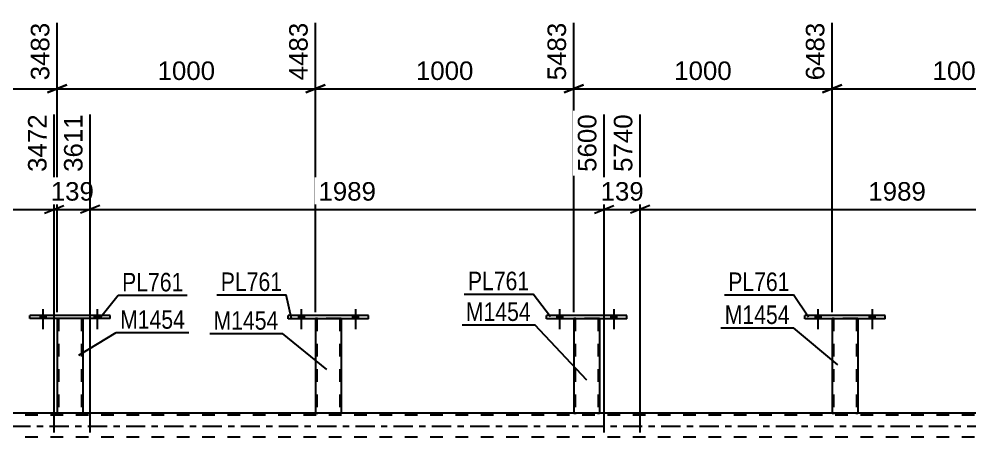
# Model space of a CAD drawing. Header units: millimetres. Extents: x 0 to 841, y 0 to 594.
# Drawn here: x 212.7 to 359.8, y 433.3 to 498 of the extents above; entities that cross this region are included whole.
import ezdxf

# ---------------------------------------------------------------- set-up
doc = ezdxf.new("R2010")
doc.units = ezdxf.units.MM
doc.linetypes.add('DXK_LINE_DOT2', pattern=[3.9198, 1.9599, -1.9599])
doc.linetypes.add('DXK_LINE_DOT3', pattern=[5.9187, 2.979, -0.9799, 0.9799, -0.9799])
doc.styles.add('Arial', font='ARIAL.TTF', dxfattribs={"height": 0.2})
doc.styles.add('Arial Narrow', font='ARIALN.TTF', dxfattribs={"height": 0.2})

# ---------------------------------------------------------------- blocks, each defined once
blk = doc.blocks.new('Part-318886728-3874 - 3866')
at = {"color": 7, "linetype": 'DXK_LINE_DOT2'}
for p, q in [((764.37, 436.97), (98.59, 436.97)), ((222.59, 436.97), (218.59, 436.97)), ((262.59, 436.97), (258.59, 436.97)), ((302.59, 436.97), (298.59, 436.97)), ((342.59, 436.97), (338.59, 436.97)), ((764.37, 436.65), (79.27, 436.65)), ((764.37, 433.29), (79.27, 433.29))]:
    blk.add_line(p, q, dxfattribs=at)
at = {"color": 2, "linetype": 'Continuous'}
for p, q in [((218.59, 436.97), (182.59, 436.97)), ((258.59, 436.97), (222.59, 436.97)), ((298.59, 436.97), (262.59, 436.97)), ((338.59, 436.97), (302.59, 436.97)), ((378.59, 436.97), (342.59, 436.97))]:
    blk.add_line(p, q, dxfattribs=at)
at = {"color": 7, "linetype": 'DXK_LINE_DOT3'}
blk.add_line((69.47, 434.97), (764.37, 434.97), dxfattribs=at)
blk = doc.blocks.new('Bolt-318886728-3939 - 3866')
at = {"linetype": 'Continuous'}
for points in [[(215.95, 451.62), (216.83, 451.62), (216.83, 452.1), (215.95, 452.1)], [(224.35, 451.62), (225.23, 451.62), (225.23, 452.1), (224.35, 452.1)]]:
    blk.add_hatch(color=1, dxfattribs=at).paths.add_polyline_path(points)
at = {"color": 1, "linetype": 'Continuous'}
for p, q in [((216.39, 453.1), (216.39, 449.98)), ((224.79, 453.1), (224.79, 449.98)), ((215.95, 452.1), (215.95, 451.62)), ((216.83, 452.1), (216.83, 451.62)), ((224.35, 452.1), (224.35, 451.62)), ((225.23, 452.1), (225.23, 451.62))]:
    blk.add_line(p, q, dxfattribs=at)
blk = doc.blocks.new('Part-318886728-4282 - 3866')
at = {"color": 7, "linetype": 'DXK_LINE_DOT2'}
for p, q in [((338.59, 451.62), (338.59, 451.62)), ((338.59, 451.62), (338.59, 451.61)), ((338.59, 451.61), (338.59, 451.62)), ((338.63, 451.62), (338.59, 451.62)), ((338.59, 451.62), (338.63, 451.62)), ((338.73, 451.62), (338.63, 451.62)), ((338.63, 451.62), (338.73, 451.62)), ((338.89, 451.62), (338.73, 451.62)), ((338.73, 451.62), (338.89, 451.62)), ((338.83, 451.62), (338.83, 451.62)), ((338.83, 451.62), (338.83, 436.97)), ((338.85, 451.62), (338.83, 451.62)), ((338.83, 451.62), (338.85, 451.62)), ((338.9, 451.62), (338.85, 451.62)), ((338.85, 451.62), (338.9, 451.62)), ((342.29, 451.62), (338.89, 451.62)), ((342.29, 451.62), (338.89, 451.62)), ((342.2, 451.62), (338.9, 451.62)), ((338.9, 451.62), (338.98, 451.62)), ((342.28, 451.62), (338.98, 451.62)), ((342.28, 451.62), (342.2, 451.62)), ((342.33, 451.62), (342.28, 451.62)), ((342.28, 451.62), (342.33, 451.62)), ((342.29, 451.62), (342.45, 451.62)), ((342.45, 451.62), (342.29, 451.62)), ((342.35, 451.62), (342.33, 451.62)), ((342.33, 451.62), (342.35, 451.62)), ((342.35, 451.62), (342.35, 451.62)), ((342.35, 451.62), (342.35, 436.97)), ((342.45, 451.62), (342.55, 451.62)), ((342.55, 451.62), (342.45, 451.62)), ((342.55, 451.62), (342.59, 451.62)), ((342.59, 451.62), (342.55, 451.62)), ((342.59, 451.62), (342.59, 451.62)), ((342.59, 451.62), (342.59, 451.61)), ((342.59, 451.61), (342.59, 451.62)), ((338.59, 436.97), (338.63, 436.97)), ((338.63, 436.97), (338.73, 436.97)), ((338.73, 436.97), (338.89, 436.97)), ((338.85, 436.97), (338.83, 436.97)), ((338.83, 436.97), (338.85, 436.97)), ((338.9, 436.97), (338.85, 436.97)), ((338.85, 436.97), (338.89, 436.97)), ((342.29, 436.97), (338.89, 436.97)), ((338.89, 436.97), (338.9, 436.97)), ((342.2, 436.97), (338.9, 436.97)), ((338.9, 436.97), (338.98, 436.97)), ((342.28, 436.97), (338.98, 436.97)), ((342.28, 436.97), (342.2, 436.97)), ((342.33, 436.97), (342.28, 436.97)), ((342.28, 436.97), (342.33, 436.97)), ((342.29, 436.97), (342.45, 436.97)), ((342.35, 436.97), (342.33, 436.97)), ((342.33, 436.97), (342.35, 436.97)), ((342.45, 436.97), (342.55, 436.97)), ((342.55, 436.97), (342.59, 436.97))]:
    blk.add_line(p, q, dxfattribs=at)
at = {"color": 2, "linetype": 'Continuous'}
for p, q in [((338.59, 451.61), (338.59, 436.97)), ((342.59, 451.61), (342.59, 436.97)), ((338.63, 436.97), (338.59, 436.97)), ((338.73, 436.97), (338.63, 436.97)), ((338.89, 436.97), (338.73, 436.97)), ((342.29, 436.97), (338.89, 436.97)), ((342.45, 436.97), (342.29, 436.97)), ((342.55, 436.97), (342.45, 436.97)), ((342.59, 436.97), (342.55, 436.97))]:
    blk.add_line(p, q, dxfattribs=at)
blk = doc.blocks.new('Bolt-318886728-3890 - 3866')
at = {"linetype": 'Continuous'}
for points in [[(215.95, 451.62), (216.83, 451.62), (216.83, 452.1), (215.95, 452.1)], [(224.35, 451.62), (225.23, 451.62), (225.23, 452.1), (224.35, 452.1)]]:
    blk.add_hatch(color=1, dxfattribs=at).paths.add_polyline_path(points)
at = {"color": 1, "linetype": 'Continuous'}
for p, q in [((216.39, 453.1), (216.39, 449.98)), ((224.79, 453.1), (224.79, 449.98)), ((215.95, 452.1), (215.95, 451.62)), ((216.83, 452.1), (216.83, 451.62)), ((224.35, 452.1), (224.35, 451.62)), ((225.23, 452.1), (225.23, 451.62))]:
    blk.add_line(p, q, dxfattribs=at)
blk = doc.blocks.new('Bolt-318886728-3891 - 3866')
at = {"linetype": 'Continuous'}
for points in [[(255.95, 451.61), (256.83, 451.61), (256.83, 452.09), (255.95, 452.09)], [(264.35, 451.61), (265.23, 451.61), (265.23, 452.09), (264.35, 452.09)]]:
    blk.add_hatch(color=1, dxfattribs=at).paths.add_polyline_path(points)
at = {"color": 1, "linetype": 'Continuous'}
for p, q in [((256.39, 453.09), (256.39, 449.97)), ((264.79, 453.09), (264.79, 449.97)), ((255.95, 452.09), (255.95, 451.61)), ((256.83, 452.09), (256.83, 451.61)), ((264.35, 452.09), (264.35, 451.61)), ((265.23, 452.09), (265.23, 451.61))]:
    blk.add_line(p, q, dxfattribs=at)
blk = doc.blocks.new('Part-318886728-3912 - 3866')
at = {"color": 7, "linetype": 'DXK_LINE_DOT2'}
for p, q in [((298.59, 451.62), (298.59, 451.62)), ((298.59, 451.62), (298.59, 451.61)), ((298.59, 451.61), (298.59, 451.62)), ((298.63, 451.62), (298.59, 451.62)), ((298.59, 451.62), (298.63, 451.62)), ((298.73, 451.62), (298.63, 451.62)), ((298.63, 451.62), (298.73, 451.62)), ((298.89, 451.62), (298.73, 451.62)), ((298.73, 451.62), (298.89, 451.62)), ((298.83, 451.62), (298.83, 451.62)), ((298.83, 451.62), (298.83, 436.97)), ((298.85, 451.62), (298.83, 451.62)), ((298.83, 451.62), (298.85, 451.62)), ((298.9, 451.62), (298.85, 451.62)), ((298.85, 451.62), (298.9, 451.62)), ((302.3, 451.62), (298.89, 451.62)), ((302.3, 451.62), (298.89, 451.62)), ((302.21, 451.62), (298.9, 451.62)), ((298.9, 451.62), (298.98, 451.62)), ((302.28, 451.62), (298.98, 451.62)), ((302.28, 451.62), (302.21, 451.62)), ((302.34, 451.62), (302.28, 451.62)), ((302.28, 451.62), (302.34, 451.62)), ((302.3, 451.62), (302.45, 451.62)), ((302.45, 451.62), (302.3, 451.62)), ((302.35, 451.62), (302.34, 451.62)), ((302.34, 451.62), (302.35, 451.62)), ((302.35, 451.62), (302.35, 451.62)), ((302.35, 451.62), (302.35, 436.97)), ((302.45, 451.62), (302.56, 451.62)), ((302.56, 451.62), (302.45, 451.62)), ((302.56, 451.62), (302.59, 451.62)), ((302.59, 451.62), (302.56, 451.62)), ((302.59, 451.62), (302.59, 451.62)), ((302.59, 451.62), (302.59, 451.61)), ((302.59, 451.61), (302.59, 451.62)), ((298.59, 436.97), (298.63, 436.97)), ((298.63, 436.97), (298.73, 436.97)), ((298.73, 436.97), (298.89, 436.97)), ((298.85, 436.97), (298.83, 436.97)), ((298.83, 436.97), (298.85, 436.97)), ((298.9, 436.97), (298.85, 436.97)), ((298.85, 436.97), (298.89, 436.97)), ((302.3, 436.97), (298.89, 436.97)), ((298.89, 436.97), (298.9, 436.97)), ((302.21, 436.97), (298.9, 436.97)), ((298.9, 436.97), (298.98, 436.97)), ((302.28, 436.97), (298.98, 436.97)), ((302.28, 436.97), (302.21, 436.97)), ((302.34, 436.97), (302.28, 436.97)), ((302.28, 436.97), (302.34, 436.97)), ((302.3, 436.97), (302.45, 436.97)), ((302.35, 436.97), (302.34, 436.97)), ((302.34, 436.97), (302.35, 436.97)), ((302.45, 436.97), (302.56, 436.97)), ((302.56, 436.97), (302.59, 436.97))]:
    blk.add_line(p, q, dxfattribs=at)
at = {"color": 2, "linetype": 'Continuous'}
for p, q in [((298.59, 451.61), (298.59, 436.97)), ((302.59, 451.61), (302.59, 436.97)), ((298.63, 436.97), (298.59, 436.97)), ((298.73, 436.97), (298.63, 436.97)), ((298.89, 436.97), (298.73, 436.97)), ((302.3, 436.97), (298.89, 436.97)), ((302.45, 436.97), (302.3, 436.97)), ((302.56, 436.97), (302.45, 436.97)), ((302.59, 436.97), (302.56, 436.97))]:
    blk.add_line(p, q, dxfattribs=at)
blk = doc.blocks.new('Part-318886728-4149 - 3866')
at = {"color": 2, "linetype": 'Continuous'}
for p, q in [((334.39, 451.61), (334.39, 452.09)), ((346.79, 452.09), (334.39, 452.09)), ((346.79, 451.61), (334.39, 451.61)), ((346.79, 451.61), (346.79, 452.09))]:
    blk.add_line(p, q, dxfattribs=at)
blk = doc.blocks.new('Bolt-318886728-4328 - 3866')
at = {"linetype": 'Continuous'}
for points in [[(295.95, 451.61), (296.83, 451.61), (296.83, 452.09), (295.95, 452.09)], [(304.35, 451.61), (305.23, 451.61), (305.23, 452.09), (304.35, 452.09)]]:
    blk.add_hatch(color=1, dxfattribs=at).paths.add_polyline_path(points)
at = {"color": 1, "linetype": 'Continuous'}
for p, q in [((296.39, 453.09), (296.39, 449.97)), ((304.79, 453.09), (304.79, 449.97)), ((295.95, 452.09), (295.95, 451.61)), ((296.83, 452.09), (296.83, 451.61)), ((304.35, 452.09), (304.35, 451.61)), ((305.23, 452.09), (305.23, 451.61))]:
    blk.add_line(p, q, dxfattribs=at)
blk = doc.blocks.new('Part-318886728-4119 - 3866')
at = {"color": 2, "linetype": 'Continuous'}
for p, q in [((214.39, 451.62), (214.39, 452.1)), ((226.79, 452.1), (214.39, 452.1)), ((226.79, 451.62), (214.39, 451.62)), ((226.79, 451.62), (226.79, 452.1))]:
    blk.add_line(p, q, dxfattribs=at)
blk = doc.blocks.new('Bolt-318886728-4244 - 3866')
at = {"linetype": 'Continuous'}
for points in [[(335.95, 451.61), (336.83, 451.61), (336.83, 452.09), (335.95, 452.09)], [(344.35, 451.61), (345.23, 451.61), (345.23, 452.09), (344.35, 452.09)]]:
    blk.add_hatch(color=1, dxfattribs=at).paths.add_polyline_path(points)
at = {"color": 1, "linetype": 'Continuous'}
for p, q in [((336.39, 453.09), (336.39, 449.97)), ((344.79, 453.09), (344.79, 449.97)), ((335.95, 452.09), (335.95, 451.61)), ((336.83, 452.09), (336.83, 451.61)), ((344.35, 452.09), (344.35, 451.61)), ((345.23, 452.09), (345.23, 451.61))]:
    blk.add_line(p, q, dxfattribs=at)
blk = doc.blocks.new('Bolt-318886728-4245 - 3866')
at = {"linetype": 'Continuous'}
for points in [[(335.95, 451.61), (336.83, 451.61), (336.83, 452.09), (335.95, 452.09)], [(344.35, 451.61), (345.23, 451.61), (345.23, 452.09), (344.35, 452.09)]]:
    blk.add_hatch(color=1, dxfattribs=at).paths.add_polyline_path(points)
at = {"color": 1, "linetype": 'Continuous'}
for p, q in [((336.39, 453.09), (336.39, 449.97)), ((344.79, 453.09), (344.79, 449.97)), ((335.95, 452.09), (335.95, 451.61)), ((336.83, 452.09), (336.83, 451.61)), ((344.35, 452.09), (344.35, 451.61)), ((345.23, 452.09), (345.23, 451.61))]:
    blk.add_line(p, q, dxfattribs=at)
blk = doc.blocks.new('Part-318886728-4308 - 3866')
at = {"color": 2, "linetype": 'Continuous'}
for p, q in [((218.59, 451.62), (218.59, 436.97)), ((222.59, 451.62), (222.59, 436.97)), ((218.63, 436.97), (218.59, 436.97)), ((218.73, 436.97), (218.63, 436.97)), ((218.89, 436.97), (218.73, 436.97)), ((222.3, 436.97), (218.89, 436.97)), ((222.45, 436.97), (222.3, 436.97)), ((222.56, 436.97), (222.45, 436.97)), ((222.59, 436.97), (222.56, 436.97))]:
    blk.add_line(p, q, dxfattribs=at)
at = {"color": 7, "linetype": 'DXK_LINE_DOT2'}
for p, q in [((218.59, 451.62), (218.59, 451.62)), ((218.59, 451.62), (218.59, 451.62)), ((218.59, 451.62), (218.59, 451.62)), ((218.63, 451.62), (218.59, 451.62)), ((218.59, 451.62), (218.63, 451.62)), ((218.73, 451.62), (218.63, 451.62)), ((218.63, 451.62), (218.73, 451.62)), ((218.89, 451.62), (218.73, 451.62)), ((218.73, 451.62), (218.89, 451.62)), ((218.83, 451.62), (218.83, 451.62)), ((218.83, 451.62), (218.83, 436.97)), ((218.85, 451.62), (218.83, 451.62)), ((218.83, 451.62), (218.85, 451.62)), ((218.9, 451.62), (218.85, 451.62)), ((218.85, 451.62), (218.9, 451.62)), ((222.3, 451.62), (218.89, 451.62)), ((222.3, 451.62), (218.89, 451.62)), ((222.21, 451.62), (218.9, 451.62)), ((218.9, 451.62), (218.98, 451.62)), ((222.28, 451.62), (218.98, 451.62)), ((222.28, 451.62), (222.21, 451.62)), ((222.34, 451.62), (222.28, 451.62)), ((222.28, 451.62), (222.34, 451.62)), ((222.3, 451.62), (222.45, 451.62)), ((222.45, 451.62), (222.3, 451.62)), ((222.35, 451.62), (222.34, 451.62)), ((222.34, 451.62), (222.35, 451.62)), ((222.35, 451.62), (222.35, 451.62)), ((222.35, 451.62), (222.35, 436.97)), ((222.45, 451.62), (222.56, 451.62)), ((222.56, 451.62), (222.45, 451.62)), ((222.56, 451.62), (222.59, 451.62)), ((222.59, 451.62), (222.56, 451.62)), ((222.59, 451.62), (222.59, 451.62)), ((222.59, 451.62), (222.59, 451.62)), ((222.59, 451.62), (222.59, 451.62)), ((218.59, 436.97), (218.63, 436.97)), ((218.63, 436.97), (218.73, 436.97)), ((218.73, 436.97), (218.89, 436.97)), ((218.85, 436.97), (218.83, 436.97)), ((218.83, 436.97), (218.85, 436.97)), ((218.9, 436.97), (218.85, 436.97)), ((218.85, 436.97), (218.89, 436.97)), ((222.3, 436.97), (218.89, 436.97)), ((218.89, 436.97), (218.9, 436.97)), ((222.21, 436.97), (218.9, 436.97)), ((218.9, 436.97), (218.98, 436.97)), ((222.28, 436.97), (218.98, 436.97)), ((222.28, 436.97), (222.21, 436.97)), ((222.34, 436.97), (222.28, 436.97)), ((222.28, 436.97), (222.34, 436.97)), ((222.3, 436.97), (222.45, 436.97)), ((222.35, 436.97), (222.34, 436.97)), ((222.34, 436.97), (222.35, 436.97)), ((222.45, 436.97), (222.56, 436.97)), ((222.56, 436.97), (222.59, 436.97))]:
    blk.add_line(p, q, dxfattribs=at)
blk = doc.blocks.new('Part-318886728-4313 - 3866')
at = {"color": 2, "linetype": 'Continuous'}
for p, q in [((254.39, 451.61), (254.39, 452.09)), ((266.79, 452.09), (254.39, 452.09)), ((266.79, 451.61), (254.39, 451.61)), ((266.79, 451.61), (266.79, 452.09))]:
    blk.add_line(p, q, dxfattribs=at)
blk = doc.blocks.new('Part-318886728-4318 - 3866')
at = {"color": 7, "linetype": 'DXK_LINE_DOT2'}
for p, q in [((258.59, 451.62), (258.59, 451.62)), ((258.59, 451.62), (258.59, 451.61)), ((258.59, 451.61), (258.59, 451.62)), ((258.63, 451.62), (258.59, 451.62)), ((258.59, 451.62), (258.63, 451.62)), ((258.73, 451.62), (258.63, 451.62)), ((258.63, 451.62), (258.73, 451.62)), ((258.89, 451.62), (258.73, 451.62)), ((258.73, 451.62), (258.89, 451.62)), ((258.83, 451.62), (258.83, 451.62)), ((258.83, 451.62), (258.83, 436.97)), ((258.85, 451.62), (258.83, 451.62)), ((258.83, 451.62), (258.85, 451.62)), ((258.9, 451.62), (258.85, 451.62)), ((258.85, 451.62), (258.9, 451.62)), ((262.3, 451.62), (258.89, 451.62)), ((262.3, 451.62), (258.89, 451.62)), ((262.2, 451.62), (258.9, 451.62)), ((258.9, 451.62), (258.98, 451.62)), ((262.28, 451.62), (258.98, 451.62)), ((262.28, 451.62), (262.2, 451.62)), ((262.33, 451.62), (262.28, 451.62)), ((262.28, 451.62), (262.33, 451.62)), ((262.3, 451.62), (262.45, 451.62)), ((262.45, 451.62), (262.3, 451.62)), ((262.35, 451.62), (262.33, 451.62)), ((262.33, 451.62), (262.35, 451.62)), ((262.35, 451.62), (262.35, 451.62)), ((262.35, 451.62), (262.35, 436.97)), ((262.45, 451.62), (262.56, 451.62)), ((262.56, 451.62), (262.45, 451.62)), ((262.56, 451.62), (262.59, 451.62)), ((262.59, 451.62), (262.56, 451.62)), ((262.59, 451.62), (262.59, 451.62)), ((262.59, 451.62), (262.59, 451.61)), ((262.59, 451.61), (262.59, 451.62)), ((258.59, 436.97), (258.63, 436.97)), ((258.63, 436.97), (258.73, 436.97)), ((258.73, 436.97), (258.89, 436.97)), ((258.85, 436.97), (258.83, 436.97)), ((258.83, 436.97), (258.85, 436.97)), ((258.9, 436.97), (258.85, 436.97)), ((258.85, 436.97), (258.89, 436.97)), ((262.3, 436.97), (258.89, 436.97)), ((258.89, 436.97), (258.9, 436.97)), ((262.2, 436.97), (258.9, 436.97)), ((258.9, 436.97), (258.98, 436.97)), ((262.28, 436.97), (258.98, 436.97)), ((262.28, 436.97), (262.2, 436.97)), ((262.33, 436.97), (262.28, 436.97)), ((262.28, 436.97), (262.33, 436.97)), ((262.3, 436.97), (262.45, 436.97)), ((262.35, 436.97), (262.33, 436.97)), ((262.33, 436.97), (262.35, 436.97)), ((262.45, 436.97), (262.56, 436.97)), ((262.56, 436.97), (262.59, 436.97))]:
    blk.add_line(p, q, dxfattribs=at)
at = {"color": 2, "linetype": 'Continuous'}
for p, q in [((258.59, 451.61), (258.59, 436.97)), ((262.59, 451.61), (262.59, 436.97)), ((258.63, 436.97), (258.59, 436.97)), ((258.73, 436.97), (258.63, 436.97)), ((258.89, 436.97), (258.73, 436.97)), ((262.3, 436.97), (258.89, 436.97)), ((262.45, 436.97), (262.3, 436.97)), ((262.56, 436.97), (262.45, 436.97)), ((262.59, 436.97), (262.56, 436.97))]:
    blk.add_line(p, q, dxfattribs=at)
blk = doc.blocks.new('Part-318886728-4323 - 3866')
at = {"color": 2, "linetype": 'Continuous'}
for p, q in [((294.39, 451.61), (294.39, 452.09)), ((306.79, 452.09), (294.39, 452.09)), ((306.79, 451.61), (294.39, 451.61)), ((306.79, 451.61), (306.79, 452.09))]:
    blk.add_line(p, q, dxfattribs=at)
blk = doc.blocks.new('Bolt-318886728-4326 - 3866')
at = {"linetype": 'Continuous'}
for points in [[(255.95, 451.61), (256.83, 451.61), (256.83, 452.09), (255.95, 452.09)], [(264.35, 451.61), (265.23, 451.61), (265.23, 452.09), (264.35, 452.09)]]:
    blk.add_hatch(color=1, dxfattribs=at).paths.add_polyline_path(points)
at = {"color": 1, "linetype": 'Continuous'}
for p, q in [((256.39, 453.09), (256.39, 449.97)), ((264.79, 453.09), (264.79, 449.97)), ((255.95, 452.09), (255.95, 451.61)), ((256.83, 452.09), (256.83, 451.61)), ((264.35, 452.09), (264.35, 451.61)), ((265.23, 452.09), (265.23, 451.61))]:
    blk.add_line(p, q, dxfattribs=at)
blk = doc.blocks.new('Bolt-318886728-4327 - 3866')
at = {"linetype": 'Continuous'}
for points in [[(295.95, 451.61), (296.83, 451.61), (296.83, 452.09), (295.95, 452.09)], [(304.35, 451.61), (305.23, 451.61), (305.23, 452.09), (304.35, 452.09)]]:
    blk.add_hatch(color=1, dxfattribs=at).paths.add_polyline_path(points)
at = {"color": 1, "linetype": 'Continuous'}
for p, q in [((296.39, 453.09), (296.39, 449.97)), ((304.79, 453.09), (304.79, 449.97)), ((295.95, 452.09), (295.95, 451.61)), ((296.83, 452.09), (296.83, 451.61)), ((304.35, 452.09), (304.35, 451.61)), ((305.23, 452.09), (305.23, 451.61))]:
    blk.add_line(p, q, dxfattribs=at)
blk = doc.blocks.new('StraightDimension-318886728-4852 - 3866')
at = {"color": 7, "linetype": 'Continuous'}
for p, q in [((138.6, 433.97), (138.6, 483.24)), ((218.16, 433.97), (218.16, 483.24)), ((140.1, 469.14), (137.1, 467.94)), ((138.6, 468.54), (218.16, 468.54)), ((216.66, 467.94), (219.66, 469.14))]:
    blk.add_line(p, q, dxfattribs=at)
at = {"color": 0}
blk.add_wipeout([(183.42, 469.29), (183.42, 473.49), (173.33, 473.49), (173.33, 469.29)], dxfattribs=at)
at = {"color": 3, "style": 'Arial'}
blk.add_text('1989', height=2.865, dxfattribs=at).set_placement((173.93, 469.89))
at = {"color": 0, "linetype": 'Continuous'}
blk.add_wipeout([(217.56, 483.84), (213.36, 483.84), (213.36, 473.74), (217.56, 473.74)], dxfattribs=at)
at = {"color": 3, "linetype": 'Continuous', "style": 'Arial'}
blk.add_text('3472', height=2.865, rotation=90.0002, dxfattribs=at).set_placement((216.96, 474.34))
blk = doc.blocks.new('StraightDimension-318886728-4450 - 3866')
at = {"color": 7, "linetype": 'Continuous'}
for p, q in [((298.59, 452.62), (298.59, 497.41)), ((338.59, 452.62), (338.59, 497.41)), ((300.09, 487.82), (297.09, 486.62)), ((298.59, 487.22), (338.59, 487.22)), ((337.09, 486.62), (340.09, 487.82))]:
    blk.add_line(p, q, dxfattribs=at)
at = {"color": 0}
blk.add_wipeout([(323.64, 487.97), (323.64, 492.17), (313.54, 492.17), (313.54, 487.97)], dxfattribs=at)
at = {"color": 3, "style": 'Arial'}
blk.add_text('1000', height=2.865, dxfattribs=at).set_placement((314.14, 488.57))
at = {"color": 0, "linetype": 'Continuous'}
blk.add_wipeout([(337.99, 498.01), (333.79, 498.01), (333.79, 487.92), (337.99, 487.92)], dxfattribs=at)
at = {"color": 3, "linetype": 'Continuous', "style": 'Arial'}
blk.add_text('6483', height=2.865, rotation=90.0002, dxfattribs=at).set_placement((337.39, 488.52))
blk = doc.blocks.new('StraightDimension-318886728-5046 - 3866')
at = {"color": 7, "linetype": 'Continuous'}
for p, q in [((308.86, 433.97), (308.86, 483.24)), ((388.42, 433.97), (388.42, 483.24)), ((310.36, 469.14), (307.36, 467.94)), ((308.86, 468.54), (388.42, 468.54)), ((386.92, 467.94), (389.92, 469.14))]:
    blk.add_line(p, q, dxfattribs=at)
at = {"color": 0}
blk.add_wipeout([(353.69, 469.29), (353.69, 473.49), (343.6, 473.49), (343.6, 469.29)], dxfattribs=at)
at = {"color": 3, "style": 'Arial'}
blk.add_text('1989', height=2.865, dxfattribs=at).set_placement((344.2, 469.89))
at = {"color": 0, "linetype": 'Continuous'}
blk.add_wipeout([(387.82, 483.84), (383.62, 483.84), (383.62, 473.74), (387.82, 473.74)], dxfattribs=at)
at = {"color": 3, "linetype": 'Continuous', "style": 'Arial'}
blk.add_text('7729', height=2.865, rotation=90.0002, dxfattribs=at).set_placement((387.22, 474.34))
blk = doc.blocks.new('StraightDimension-318886728-4466 - 3866')
at = {"color": 7, "linetype": 'Continuous'}
for p, q in [((218.59, 452.62), (218.59, 497.41)), ((258.59, 452.62), (258.59, 497.41)), ((220.09, 487.82), (217.09, 486.62)), ((218.59, 487.22), (258.59, 487.22)), ((257.09, 486.62), (260.09, 487.82))]:
    blk.add_line(p, q, dxfattribs=at)
at = {"color": 0}
blk.add_wipeout([(243.64, 487.97), (243.64, 492.17), (233.55, 492.17), (233.55, 487.97)], dxfattribs=at)
at = {"color": 3, "style": 'Arial'}
blk.add_text('1000', height=2.865, dxfattribs=at).set_placement((234.15, 488.57))
at = {"color": 0, "linetype": 'Continuous'}
blk.add_wipeout([(257.99, 498.01), (253.79, 498.01), (253.79, 487.92), (257.99, 487.92)], dxfattribs=at)
at = {"color": 3, "linetype": 'Continuous', "style": 'Arial'}
blk.add_text('4483', height=2.865, rotation=90.0002, dxfattribs=at).set_placement((257.39, 488.52))
blk = doc.blocks.new('StraightDimension-318886728-4442 - 3866')
at = {"color": 7, "linetype": 'Continuous'}
for p, q in [((338.59, 452.62), (338.59, 497.41)), ((378.59, 452.62), (378.59, 497.41)), ((340.09, 487.82), (337.09, 486.62)), ((338.59, 487.22), (378.59, 487.22)), ((377.09, 486.62), (380.09, 487.82))]:
    blk.add_line(p, q, dxfattribs=at)
at = {"color": 0}
blk.add_wipeout([(363.64, 487.97), (363.64, 492.17), (353.54, 492.17), (353.54, 487.97)], dxfattribs=at)
at = {"color": 3, "style": 'Arial'}
blk.add_text('1000', height=2.865, dxfattribs=at).set_placement((354.14, 488.57))
at = {"color": 0, "linetype": 'Continuous'}
blk.add_wipeout([(377.99, 498.01), (373.79, 498.01), (373.79, 487.92), (377.99, 487.92)], dxfattribs=at)
at = {"color": 3, "linetype": 'Continuous', "style": 'Arial'}
blk.add_text('7483', height=2.865, rotation=90.0002, dxfattribs=at).set_placement((377.39, 488.52))
blk = doc.blocks.new('StraightDimension-318886728-4458 - 3866')
at = {"color": 7, "linetype": 'Continuous'}
for p, q in [((258.59, 452.62), (258.59, 497.41)), ((298.59, 452.62), (298.59, 497.41)), ((260.09, 487.82), (257.09, 486.62)), ((258.59, 487.22), (298.59, 487.22)), ((297.09, 486.62), (300.09, 487.82))]:
    blk.add_line(p, q, dxfattribs=at)
at = {"color": 0}
blk.add_wipeout([(283.64, 487.97), (283.64, 492.17), (273.55, 492.17), (273.55, 487.97)], dxfattribs=at)
at = {"color": 3, "style": 'Arial'}
blk.add_text('1000', height=2.865, dxfattribs=at).set_placement((274.15, 488.57))
at = {"color": 0, "linetype": 'Continuous'}
blk.add_wipeout([(297.99, 498.01), (293.79, 498.01), (293.79, 487.92), (297.99, 487.92)], dxfattribs=at)
at = {"color": 3, "linetype": 'Continuous', "style": 'Arial'}
blk.add_text('5483', height=2.865, rotation=90.0002, dxfattribs=at).set_placement((297.39, 488.52))
blk = doc.blocks.new('StraightDimension-318886728-4474 - 3866')
at = {"color": 7, "linetype": 'Continuous'}
for p, q in [((178.59, 452.62), (178.59, 497.41)), ((218.59, 452.62), (218.59, 497.41)), ((180.09, 487.82), (177.09, 486.62)), ((178.59, 487.22), (218.59, 487.22)), ((217.09, 486.62), (220.09, 487.82))]:
    blk.add_line(p, q, dxfattribs=at)
at = {"color": 0}
blk.add_wipeout([(203.64, 487.97), (203.64, 492.17), (193.55, 492.17), (193.55, 487.97)], dxfattribs=at)
at = {"color": 3, "style": 'Arial'}
blk.add_text('1000', height=2.865, dxfattribs=at).set_placement((194.15, 488.57))
at = {"color": 0, "linetype": 'Continuous'}
blk.add_wipeout([(217.99, 498.01), (213.79, 498.01), (213.79, 487.92), (217.99, 487.92)], dxfattribs=at)
at = {"color": 3, "linetype": 'Continuous', "style": 'Arial'}
blk.add_text('3483', height=2.865, rotation=90.0002, dxfattribs=at).set_placement((217.39, 488.52))
blk = doc.blocks.new('StraightDimension-318886728-4838 - 3866')
at = {"color": 7, "linetype": 'Continuous'}
for p, q in [((218.16, 433.97), (218.16, 483.24)), ((223.73, 433.97), (223.73, 483.24)), ((216.66, 467.94), (219.66, 469.14)), ((218.16, 468.54), (223.73, 468.54)), ((225.23, 469.14), (222.23, 467.94))]:
    blk.add_line(p, q, dxfattribs=at)
at = {"color": 0}
blk.add_wipeout([(224.88, 469.29), (224.88, 473.49), (217.01, 473.49), (217.01, 469.29)], dxfattribs=at)
at = {"color": 3, "style": 'Arial'}
blk.add_text('139', height=2.865, dxfattribs=at).set_placement((217.61, 469.89))
at = {"color": 0, "linetype": 'Continuous'}
blk.add_wipeout([(223.13, 483.84), (218.93, 483.84), (218.93, 473.74), (223.13, 473.74)], dxfattribs=at)
at = {"color": 3, "linetype": 'Continuous', "style": 'Arial'}
blk.add_text('3611', height=2.865, rotation=90.0002, dxfattribs=at).set_placement((222.53, 474.34))
blk = doc.blocks.new('StraightDimension-318886728-4866 - 3866')
at = {"color": 7, "linetype": 'Continuous'}
for p, q in [((223.73, 433.97), (223.73, 483.24)), ((303.29, 433.97), (303.29, 483.24)), ((225.23, 469.14), (222.23, 467.94)), ((223.73, 468.54), (303.29, 468.54)), ((301.79, 467.94), (304.79, 469.14))]:
    blk.add_line(p, q, dxfattribs=at)
at = {"color": 0}
blk.add_wipeout([(268.56, 469.29), (268.56, 473.49), (258.46, 473.49), (258.46, 469.29)], dxfattribs=at)
at = {"color": 3, "style": 'Arial'}
blk.add_text('1989', height=2.865, dxfattribs=at).set_placement((259.06, 469.89))
at = {"color": 0, "linetype": 'Continuous'}
blk.add_wipeout([(302.69, 483.84), (298.49, 483.84), (298.49, 473.74), (302.69, 473.74)], dxfattribs=at)
at = {"color": 3, "linetype": 'Continuous', "style": 'Arial'}
blk.add_text('5600', height=2.865, rotation=90.0002, dxfattribs=at).set_placement((302.09, 474.34))
blk = doc.blocks.new('StraightDimension-318886728-5032 - 3866')
at = {"color": 7, "linetype": 'Continuous'}
for p, q in [((303.29, 433.97), (303.29, 483.24)), ((308.86, 433.97), (308.86, 483.24)), ((301.79, 467.94), (304.79, 469.14)), ((303.29, 468.54), (308.86, 468.54)), ((310.36, 469.14), (307.36, 467.94))]:
    blk.add_line(p, q, dxfattribs=at)
at = {"color": 0}
blk.add_wipeout([(310.01, 469.29), (310.01, 473.49), (302.14, 473.49), (302.14, 469.29)], dxfattribs=at)
at = {"color": 3, "style": 'Arial'}
blk.add_text('139', height=2.865, dxfattribs=at).set_placement((302.74, 469.89))
at = {"color": 0, "linetype": 'Continuous'}
blk.add_wipeout([(308.26, 483.84), (304.06, 483.84), (304.06, 473.74), (308.26, 473.74)], dxfattribs=at)
at = {"color": 3, "linetype": 'Continuous', "style": 'Arial'}
blk.add_text('5740', height=2.865, rotation=90.0002, dxfattribs=at).set_placement((307.66, 474.34))
blk = doc.blocks.new('Mark-318886728-4314 - 3866')
at = {"color": 0}
blk.add_wipeout([(252.88, 449.91), (252.88, 452.91), (242.82, 452.91), (242.82, 449.91)], dxfattribs=at)
blk.add_wipeout([(252.88, 449.91), (252.88, 452.91), (242.82, 452.91), (242.82, 449.91)], dxfattribs=at)
at = {"color": 30, "linetype": 'Continuous'}
for p in [(242.22, 449.31), (260.37, 443.72)]:
    blk.add_line(p, (253.48, 449.31), dxfattribs=at)
at = {"color": 3, "style": 'Arial Narrow'}
blk.add_text('M1454', height=2.863, dxfattribs=at).set_placement((242.82, 449.91))
blk = doc.blocks.new('Mark-318886728-3908 - 3866')
at = {"color": 0}
blk.add_wipeout([(291.95, 451.26), (291.95, 454.26), (281.89, 454.26), (281.89, 451.26)], dxfattribs=at)
blk.add_wipeout([(291.95, 451.26), (291.95, 454.26), (281.89, 454.26), (281.89, 451.26)], dxfattribs=at)
at = {"color": 30, "linetype": 'Continuous'}
for p in [(281.29, 450.66), (300.6, 442.08)]:
    blk.add_line(p, (292.55, 450.66), dxfattribs=at)
at = {"color": 3, "style": 'Arial Narrow'}
blk.add_text('M1454', height=2.863, dxfattribs=at).set_placement((281.89, 451.26))
blk = doc.blocks.new('Mark-318886728-4115 - 3866')
at = {"color": 0}
blk.add_wipeout([(238.16, 455.84), (238.16, 458.84), (228.66, 458.84), (228.66, 455.84)], dxfattribs=at)
blk.add_wipeout([(238.16, 455.84), (238.16, 458.84), (228.66, 458.84), (228.66, 455.84)], dxfattribs=at)
at = {"color": 30, "linetype": 'Continuous'}
for p, q in [((225.16, 451.62), (228.06, 455.24)), ((228.06, 455.24), (238.76, 455.24))]:
    blk.add_line(p, q, dxfattribs=at)
at = {"color": 3, "style": 'Arial Narrow'}
blk.add_text('PL761', height=2.863, dxfattribs=at).set_placement((228.66, 455.84))
blk = doc.blocks.new('Mark-318886728-4145 - 3866')
at = {"color": 0}
blk.add_wipeout([(332.01, 455.9), (332.01, 458.9), (322.51, 458.9), (322.51, 455.9)], dxfattribs=at)
blk.add_wipeout([(332.01, 455.9), (332.01, 458.9), (322.51, 458.9), (322.51, 455.9)], dxfattribs=at)
at = {"color": 30, "linetype": 'Continuous'}
for p in [(321.91, 455.3), (334.95, 451.82)]:
    blk.add_line(p, (332.61, 455.3), dxfattribs=at)
at = {"color": 3, "style": 'Arial Narrow'}
blk.add_text('PL761', height=2.863, dxfattribs=at).set_placement((322.51, 455.9))
blk = doc.blocks.new('Mark-318886728-4278 - 3866')
at = {"color": 0}
blk.add_wipeout([(332.02, 450.79), (332.02, 453.79), (321.97, 453.79), (321.97, 450.79)], dxfattribs=at)
blk.add_wipeout([(332.02, 450.79), (332.02, 453.79), (321.97, 453.79), (321.97, 450.79)], dxfattribs=at)
at = {"color": 30, "linetype": 'Continuous'}
for p in [(321.37, 450.19), (339.47, 444.46)]:
    blk.add_line(p, (332.62, 450.19), dxfattribs=at)
at = {"color": 3, "style": 'Arial Narrow'}
blk.add_text('M1454', height=2.863, dxfattribs=at).set_placement((321.97, 450.79))
blk = doc.blocks.new('Mark-318886728-4304 - 3866')
at = {"color": 0}
blk.add_wipeout([(238.41, 450.05), (238.41, 453.05), (228.35, 453.05), (228.35, 450.05)], dxfattribs=at)
blk.add_wipeout([(238.41, 450.05), (238.41, 453.05), (228.35, 453.05), (228.35, 450.05)], dxfattribs=at)
at = {"color": 30, "linetype": 'Continuous'}
for p, q in [((221.94, 445.96), (227.75, 449.45)), ((227.75, 449.45), (239.01, 449.45))]:
    blk.add_line(p, q, dxfattribs=at)
at = {"color": 3, "style": 'Arial Narrow'}
blk.add_text('M1454', height=2.863, dxfattribs=at).set_placement((228.35, 450.05))
blk = doc.blocks.new('Mark-318886728-4309 - 3866')
at = {"color": 0}
blk.add_wipeout([(253.44, 455.9), (253.44, 458.9), (243.94, 458.9), (243.94, 455.9)], dxfattribs=at)
blk.add_wipeout([(253.44, 455.9), (253.44, 458.9), (243.94, 458.9), (243.94, 455.9)], dxfattribs=at)
at = {"color": 30, "linetype": 'Continuous'}
for p in [(243.34, 455.3), (254.89, 451.62)]:
    blk.add_line(p, (254.04, 455.3), dxfattribs=at)
at = {"color": 3, "style": 'Arial Narrow'}
blk.add_text('PL761', height=2.863, dxfattribs=at).set_placement((243.94, 455.9))
blk = doc.blocks.new('Mark-318886728-4319 - 3866')
at = {"color": 0}
blk.add_wipeout([(291.7, 456.02), (291.7, 459.02), (282.2, 459.02), (282.2, 456.02)], dxfattribs=at)
blk.add_wipeout([(291.7, 456.02), (291.7, 459.02), (282.2, 459.02), (282.2, 456.02)], dxfattribs=at)
at = {"color": 30, "linetype": 'Continuous'}
for p in [(281.6, 455.42), (294.99, 451.88)]:
    blk.add_line(p, (292.3, 455.42), dxfattribs=at)
at = {"color": 3, "style": 'Arial Narrow'}
blk.add_text('PL761', height=2.863, dxfattribs=at).set_placement((282.2, 456.02))

msp = doc.modelspace()

# ---------------------------------------------------------------- block references
for name in ['Bolt-318886728-3939 - 3866', 'Bolt-318886728-3890 - 3866', 'Bolt-318886728-3891 - 3866', 'Bolt-318886728-4326 - 3866', 'Bolt-318886728-4328 - 3866', 'Bolt-318886728-4327 - 3866', 'Bolt-318886728-4244 - 3866', 'Bolt-318886728-4245 - 3866', 'Part-318886728-4119 - 3866', 'Part-318886728-4308 - 3866', 'Part-318886728-4313 - 3866', 'Part-318886728-4318 - 3866', 'Part-318886728-4323 - 3866', 'Part-318886728-3912 - 3866', 'Part-318886728-4149 - 3866', 'Part-318886728-4282 - 3866', 'Part-318886728-3874 - 3866']:
    msp.add_blockref(name, (0, 0))

# ---------------------------------------------------------------- next in the draw order: block references
for name in ['StraightDimension-318886728-4450 - 3866', 'StraightDimension-318886728-4852 - 3866']:
    msp.add_blockref(name, (0, 0))

# ---------------------------------------------------------------- next in the draw order: block references
for name in ['StraightDimension-318886728-4466 - 3866', 'StraightDimension-318886728-5046 - 3866']:
    msp.add_blockref(name, (0, 0))

# ---------------------------------------------------------------- next in the draw order: block references
for name in ['StraightDimension-318886728-4474 - 3866', 'StraightDimension-318886728-4458 - 3866', 'StraightDimension-318886728-4442 - 3866', 'Mark-318886728-4145 - 3866']:
    msp.add_blockref(name, (0, 0))

# ---------------------------------------------------------------- next in the draw order: block references
for name in ['StraightDimension-318886728-4838 - 3866', 'Mark-318886728-4278 - 3866']:
    msp.add_blockref(name, (0, 0))

# ---------------------------------------------------------------- next in the draw order: block references
msp.add_blockref('StraightDimension-318886728-4866 - 3866', (0, 0))

# ---------------------------------------------------------------- next in the draw order: block references
for name in ['StraightDimension-318886728-5032 - 3866', 'Mark-318886728-4115 - 3866', 'Mark-318886728-3908 - 3866', 'Mark-318886728-4314 - 3866']:
    msp.add_blockref(name, (0, 0))

# ---------------------------------------------------------------- next in the draw order: block references
for name in ['Mark-318886728-4319 - 3866', 'Mark-318886728-4309 - 3866', 'Mark-318886728-4304 - 3866']:
    msp.add_blockref(name, (0, 0))

doc.saveas('drawing.dxf')
